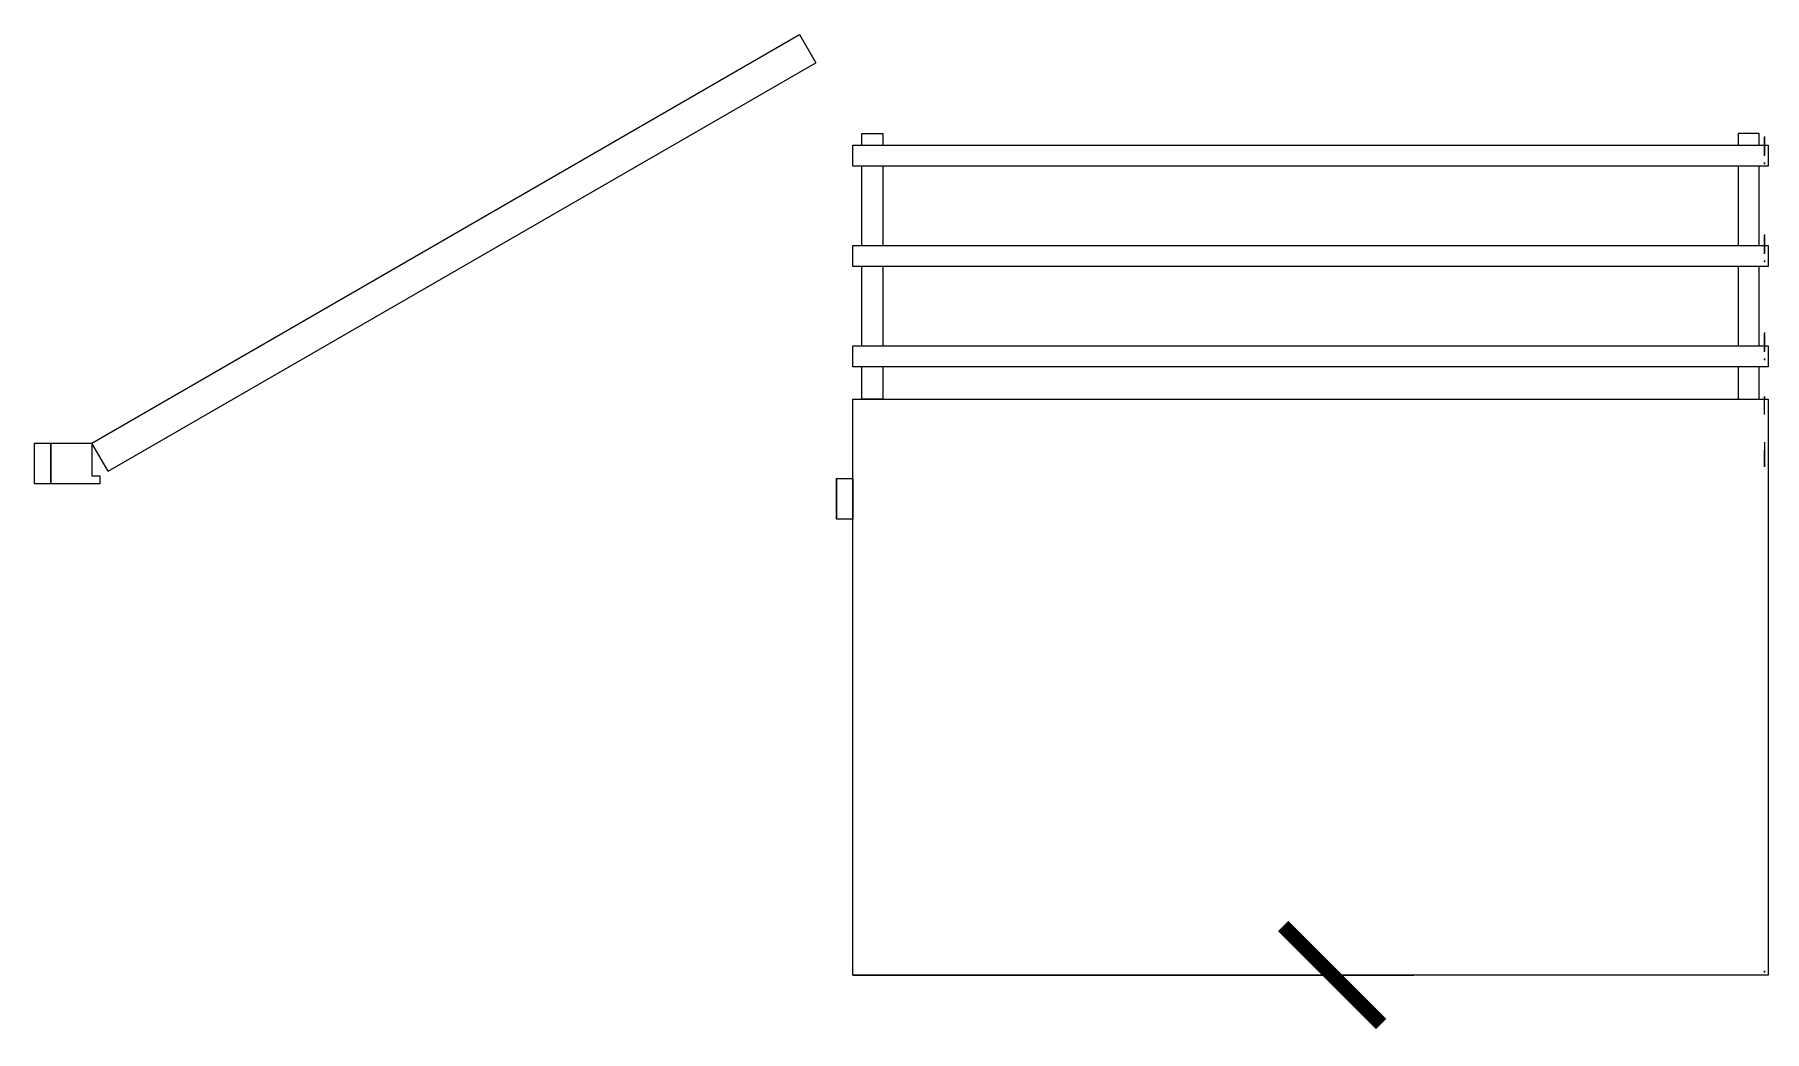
# Model space of a CAD drawing. Header units: millimetres. Extents: x -217756 to 263180, y 55413 to 130608.
# Drawn here: x -211435 to -209318, y 115970 to 117190 of the extents above; entities that cross this region are included whole.
import ezdxf

# ---------------------------------------------------------------- set-up
doc = ezdxf.new("R2010")
doc.units = ezdxf.units.MM
doc.layers.add('ТХ_пищеблок', color=30, linetype='Continuous', lineweight=20)
doc.layers.add('ТХ_привязка ТХ', color=7, linetype='Continuous', true_color=0x163d5c)

# ---------------------------------------------------------------- blocks, each defined once
blk = doc.blocks.new('_ArchTick')
at = {"color": 0, "linetype": 'ByBlock', "const_width": 0.15}
blk.add_lwpolyline([(-0.5, -0.5), (0.5, 0.5)], dxfattribs=at)

msp = doc.modelspace()

# ---------------------------------------------------------------- linework, layer by layer
at = {"layer": 'ТХ_пищеблок', "linetype": 'Continuous', "lineweight": 9}
for p, q in [((-211365.4, 116689.7), (-210499.3, 117189.7)), ((-210499.3, 117189.7), (-210479.3, 117155.1)), ((-211435.4, 116689.7), (-211415.4, 116689.7)), ((-211435.4, 116639.7), (-211435.4, 116689.7)), ((-211415.4, 116689.7), (-211365.4, 116689.7)), ((-211415.4, 116639.7), (-211415.4, 116689.7)), ((-211415.4, 116689.7), (-211415.4, 116639.7)), ((-211365.4, 116689.7), (-211365.4, 116649.7)), ((-211345.4, 116655.1), (-211365.4, 116689.7)), ((-211365.4, 116689.7), (-211365.4, 116649.7)), ((-211415.4, 116639.7), (-211435.4, 116639.7)), ((-211355.4, 116639.7), (-211415.4, 116639.7)), ((-211365.4, 116649.7), (-211355.4, 116649.7)), ((-211355.4, 116649.7), (-211355.4, 116639.7)), ((-210453.7, 116646.4, -78.2), (-210453.7, 116596.4, -78.2)), ((-210453.7, 116646.4, -78.2), (-210433.7, 116646.4, -78.2)), ((-210453.7, 116596.4, -78.2), (-210453.7, 116646.4, -78.2)), ((-210433.7, 116646.4, -78.2), (-210433.7, 116596.4, -78.2)), ((-210433.7, 116596.4, -78.2), (-210453.7, 116596.4, -78.2))]:
    msp.add_line(p, q, dxfattribs=at)
at = {"layer": 'ТХ_пищеблок'}
msp.add_line((-211345.4, 116655.1), (-210479.3, 117155.1), dxfattribs=at)
at = {"layer": 'ТХ_пищеблок', "elevation": -78.2}
for points in [[(-210422.9, 117054.3), (-210422.9, 117068.6), (-210397.2, 117068.6), (-210397.2, 117054.3)], [(-210422.9, 117054.3), (-210422.9, 117068.6), (-210397.2, 117068.6), (-210397.2, 117054.3)], [(-209324.5, 117054.3), (-209324.5, 117068.6), (-209350.2, 117068.6), (-209350.2, 117054.3)], [(-209324.5, 117054.3), (-209324.5, 117068.6), (-209350.2, 117068.6), (-209350.2, 117054.3)], [(-210422.9, 116931.5), (-210422.9, 117028.6)], [(-210422.9, 116931.5), (-210422.9, 117028.6)], [(-210397.2, 117028.6), (-210397.2, 116931.5)], [(-210397.2, 117028.6), (-210397.2, 116931.5)], [(-209350.2, 117028.6), (-209350.2, 116931.5)], [(-209350.2, 117028.6), (-209350.2, 116931.5)], [(-209324.5, 116931.5), (-209324.5, 117028.6)], [(-209324.5, 116931.5), (-209324.5, 117028.6)], [(-210422.9, 116808.6), (-210422.9, 116905.8)], [(-210422.9, 116808.6), (-210422.9, 116905.8)], [(-210397.2, 116905.8), (-210397.2, 116808.6)], [(-210397.2, 116905.8), (-210397.2, 116808.6)], [(-209350.2, 116905.8), (-209350.2, 116808.6)], [(-209350.2, 116905.8), (-209350.2, 116808.6)], [(-209324.5, 116808.6), (-209324.5, 116905.8)], [(-209324.5, 116808.6), (-209324.5, 116905.8)], [(-210397.2, 116782.9), (-210397.2, 116743.5), (-210422.9, 116743.5), (-210422.9, 116782.9)], [(-210397.2, 116782.9), (-210397.2, 116743.5), (-210422.9, 116743.5), (-210422.9, 116782.9)], [(-209350.2, 116782.9), (-209350.2, 116743.5), (-209324.5, 116743.5), (-209324.5, 116782.9)], [(-209350.2, 116782.9), (-209350.2, 116743.5), (-209324.5, 116743.5), (-209324.5, 116782.9)]]:
    msp.add_lwpolyline(points, dxfattribs=at)
for points in [[(-210433.7, 117054.3), (-209313.7, 117054.3), (-209313.7, 117028.6), (-210433.7, 117028.6)], [(-210433.7, 117054.3), (-209313.7, 117054.3), (-209313.7, 117028.6), (-210433.7, 117028.6)], [(-210433.7, 116931.5), (-209313.7, 116931.5), (-209313.7, 116905.8), (-210433.7, 116905.8)], [(-210433.7, 116931.5), (-209313.7, 116931.5), (-209313.7, 116905.8), (-210433.7, 116905.8)], [(-210433.7, 116808.6), (-209313.7, 116808.6), (-209313.7, 116782.9), (-210433.7, 116782.9)], [(-210433.7, 116808.6), (-209313.7, 116808.6), (-209313.7, 116782.9), (-210433.7, 116782.9)], [(-209313.7, 116743.5), (-209313.7, 116038.5), (-210433.7, 116038.5), (-210433.7, 116743.5)], [(-209313.7, 116743.5), (-209313.7, 116038.5), (-210433.7, 116038.5), (-210433.7, 116743.5)]]:
    msp.add_lwpolyline(points, close=True, dxfattribs=at)
msp.add_lwpolyline([(-209873.7, 116743.5, 1), (-209873.7, 116743.5, 1)], format="xyb", close=True, dxfattribs=at)
msp.add_lwpolyline([(-209873.7, 116743.5, 1), (-209873.7, 116743.5, 1)], format="xyb", close=True, dxfattribs=at)
at = {"layer": 'ТХ_пищеблок', "color": 230, "extrusion": (-1, 2.44929e-16, 0)}
for centre, radius, start, end in [((-117063, -143.7, 209318.1), 2, 172.6024, 270), ((-117063, -143.7, 209318.1), 2, 172.6024, 270), ((-117063, -143.7, 209318.1), 2, 172.6024, 270), ((-117063, -143.7, 209318.1), 2, 172.6024, 270), ((-117063, -143.7, 209318.1), 1, 172.6024, 270), ((-117063, -143.7, 209318.1), 1, 172.6024, 270), ((-117051.5, -128.7, 209318.1), 11.5, 27.2185, 172.6024), ((-117051.5, -128.7, 209318.1), 11.5, 27.2185, 172.6024), ((-117051.5, -128.7, 209318.1), 11.5, 27.2185, 172.6024), ((-117051.5, -128.7, 209318.1), 11.5, 27.2185, 172.6024), ((-117051.5, -128.7, 209318.1), 10.5, 27.2185, 172.6024), ((-117051.5, -128.7, 209318.1), 10.5, 27.2185, 172.6024), ((-117033.1, -143.7, 209318.1), 2, 270, 27.2185), ((-117033.1, -143.7, 209318.1), 2, 270, 27.2185), ((-117033.1, -143.7, 209318.1), 1, 270, 27.2185), ((-117033.1, -143.7, 209318.1), 2, 270, 27.2185), ((-117033.1, -143.7, 209318.1), 2, 270, 27.2185), ((-117033.1, -143.7, 209318.1), 1, 270, 27.2185), ((-116943, -143.7, 209318.1), 2, 172.6024, 270), ((-116943, -143.7, 209318.1), 2, 172.6024, 270), ((-116943, -143.7, 209318.1), 2, 172.6024, 270), ((-116943, -143.7, 209318.1), 2, 172.6024, 270), ((-116943, -143.7, 209318.1), 1, 172.6024, 270), ((-116943, -143.7, 209318.1), 1, 172.6024, 270), ((-116931.5, -128.7, 209318.1), 11.5, 27.2185, 172.6024), ((-116931.5, -128.7, 209318.1), 11.5, 27.2185, 172.6024), ((-116931.5, -128.7, 209318.1), 11.5, 27.2185, 172.6024), ((-116931.5, -128.7, 209318.1), 11.5, 27.2185, 172.6024), ((-116931.5, -128.7, 209318.1), 10.5, 27.2185, 172.6024), ((-116931.5, -128.7, 209318.1), 10.5, 27.2185, 172.6024), ((-116913.1, -143.7, 209318.1), 2, 270, 27.2185), ((-116913.1, -143.7, 209318.1), 2, 270, 27.2185), ((-116913.1, -143.7, 209318.1), 1, 270, 27.2185), ((-116913.1, -143.7, 209318.1), 2, 270, 27.2185), ((-116913.1, -143.7, 209318.1), 2, 270, 27.2185), ((-116913.1, -143.7, 209318.1), 1, 270, 27.2185), ((-116823, -143.7, 209318.1), 2, 172.6024, 270), ((-116823, -143.7, 209318.1), 2, 172.6024, 270), ((-116823, -143.7, 209318.1), 2, 172.6024, 270), ((-116823, -143.7, 209318.1), 2, 172.6024, 270), ((-116823, -143.7, 209318.1), 1, 172.6024, 270), ((-116823, -143.7, 209318.1), 1, 172.6024, 270), ((-116811.5, -128.7, 209318.1), 11.5, 27.2185, 172.6024), ((-116811.5, -128.7, 209318.1), 11.5, 27.2185, 172.6024), ((-116811.5, -128.7, 209318.1), 11.5, 27.2185, 172.6024), ((-116811.5, -128.7, 209318.1), 11.5, 27.2185, 172.6024), ((-116811.5, -128.7, 209318.1), 10.5, 27.2185, 172.6024), ((-116811.5, -128.7, 209318.1), 10.5, 27.2185, 172.6024), ((-116793.1, -143.7, 209318.1), 2, 270, 27.2185), ((-116793.1, -143.7, 209318.1), 2, 270, 27.2185), ((-116793.1, -143.7, 209318.1), 1, 270, 27.2185), ((-116793.1, -143.7, 209318.1), 2, 270, 27.2185), ((-116793.1, -143.7, 209318.1), 2, 270, 27.2185), ((-116793.1, -143.7, 209318.1), 1, 270, 27.2185), ((-116724.5, -69.2, 209318.1), 22, 90, 180), ((-116744.5, -105.2, 209318.1), 2, 180, 270), ((-116724.5, -69.2, 209318.1), 22, 90, 180), ((-116744.5, -105.2, 209318.1), 2, 180, 270), ((-116724.5, -69.2, 209318.1), 22, 90, 180), ((-116744.5, -105.2, 209318.1), 2, 180, 270), ((-116724.5, -69.2, 209318.1), 22, 90, 180), ((-116744.5, -105.2, 209318.1), 2, 180, 270), ((-116744.5, -105.2, 209318.1), 0.998, 179.8853, 270), ((-116744.5, -105.2, 209318.1), 0.998, 179.8853, 270), ((-116690.9, -95.2, 209318.1), 10, 270, 348.8401), ((-116690.9, -95.2, 209318.1), 10, 270, 348.8401), ((-116690.9, -95.2, 209318.1), 10, 270, 348.8401), ((-116690.9, -95.2, 209318.1), 10, 270, 348.8401), ((-116660.5, -101.2, 209318.1), 21, 90, 168.8401), ((-116660.5, -101.2, 209318.1), 21, 90, 168.8401), ((-116043.5, -49.2, 209318.1), 2, 0, 90), ((-116043.5, -80.2, 209318.1), 2, 270, 0), ((-116043.5, -49.2, 209318.1), 2, 0, 90), ((-116043.5, -80.2, 209318.1), 2, 270, 0), ((-116043.5, -80.2, 209318.1), 1, 270, 0), ((-116043.5, -49.2, 209318.1), 2, 0, 90), ((-116043.5, -80.2, 209318.1), 2, 270, 0), ((-116043.5, -49.2, 209318.1), 2, 0, 90), ((-116043.5, -80.2, 209318.1), 2, 270, 0), ((-116043.5, -80.2, 209318.1), 1, 270, 0)]:
    msp.add_arc(centre, radius, start, end, dxfattribs=at)
at = {"layer": 'ТХ_пищеблок', "color": 230, "extrusion": (1, -2.44929e-16, 0)}
for centre, radius, start, end in [((117063, -143.7, -209318.1), 1, 270, 7.3976), ((117063, -143.7, -209318.1), 1, 270, 7.3976), ((117051.5, -128.7, -209318.1), 10.5, 7.3976, 152.7815), ((117051.5, -128.7, -209318.1), 10.5, 7.3976, 152.7815), ((117033.1, -143.7, -209318.1), 1, 152.7815, 270), ((117033.1, -143.7, -209318.1), 1, 152.7815, 270), ((116943, -143.7, -209318.1), 1, 270, 7.3976), ((116943, -143.7, -209318.1), 1, 270, 7.3976), ((116931.5, -128.7, -209318.1), 10.5, 7.3976, 152.7815), ((116931.5, -128.7, -209318.1), 10.5, 7.3976, 152.7815), ((116913.1, -143.7, -209318.1), 1, 152.7815, 270), ((116913.1, -143.7, -209318.1), 1, 152.7815, 270), ((116823, -143.7, -209318.1), 1, 270, 7.3976), ((116823, -143.7, -209318.1), 1, 270, 7.3976), ((116811.5, -128.7, -209318.1), 10.5, 7.3976, 152.7815), ((116811.5, -128.7, -209318.1), 10.5, 7.3976, 152.7815), ((116793.1, -143.7, -209318.1), 1, 152.7815, 270), ((116793.1, -143.7, -209318.1), 1, 152.7815, 270), ((116744.5, -105.2, -209318.1), 0.998, 270, 0.1147), ((116744.5, -105.2, -209318.1), 0.998, 270, 0.1147), ((116660.5, -101.2, -209318.1), 21, 11.1599, 90), ((116660.5, -101.2, -209318.1), 21, 11.1599, 90), ((116043.5, -80.2, -209318.1), 1, 180, 270), ((116043.5, -80.2, -209318.1), 1, 180, 270)]:
    msp.add_arc(centre, radius, start, end, dxfattribs=at)
at = {"layer": 'ТХ_привязка ТХ', "ltscale": 100}
msp.add_line((-210433.7, 116038.5), (-209747.1, 116038.5), dxfattribs=at)

# ---------------------------------------------------------------- block references
at = {"layer": 'ТХ_привязка ТХ', "ltscale": 100, "xscale": 120, "yscale": 120, "zscale": 120, "rotation": 90}
msp.add_blockref('_ArchTick', (-209847.1, 116038.5), dxfattribs=at)

doc.saveas('drawing.dxf')
